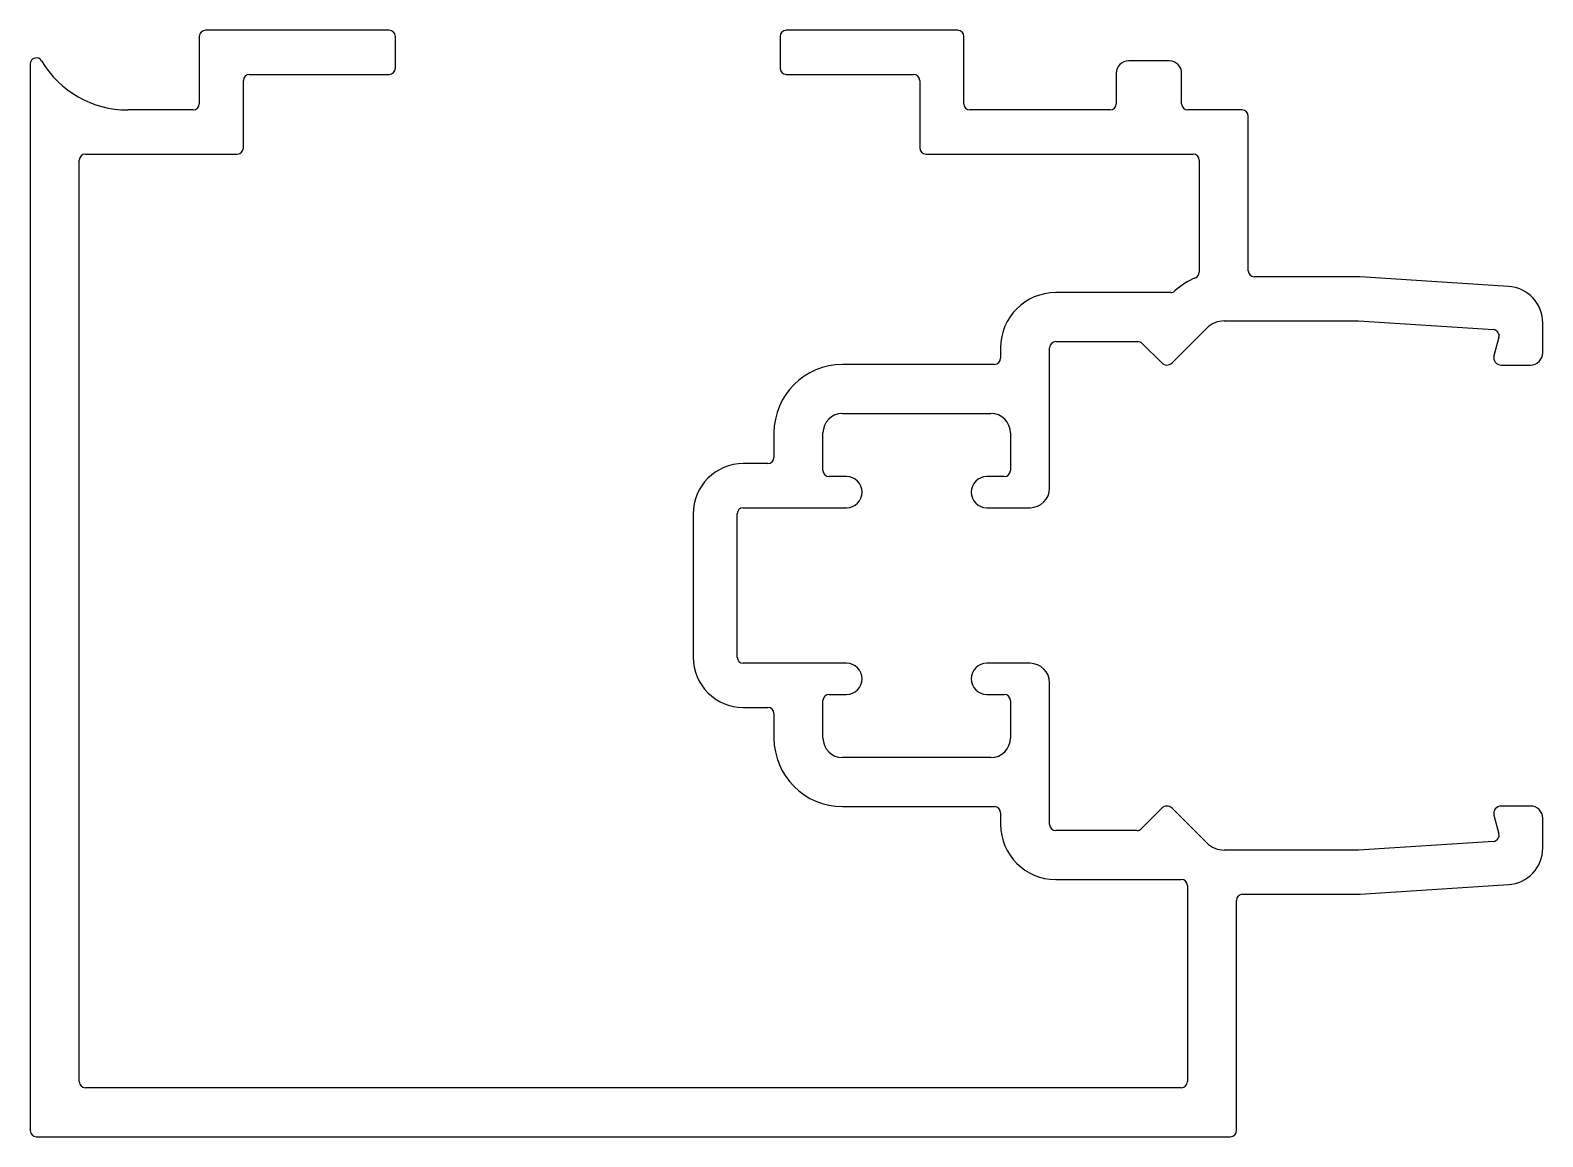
# Model space of a CAD drawing. Extents: x -36.8 to 24.9, y -23.3 to 21.8.
import ezdxf

# ---------------------------------------------------------------- set-up
doc = ezdxf.new("R2010")
doc.units = 0
doc.header["$MEASUREMENT"] = 0
doc.layers.get('0').update_dxf_attribs({"linetype": 'CONTINUOUS'})

msp = doc.modelspace()

# ---------------------------------------------------------------- linework, layer by layer
for p, q in [((-22.171, 21.834), (-29.671, 21.834)), ((1.029, 21.834), (-5.971, 21.834)), ((-29.921, 21.584), (-29.921, 18.83)), ((-21.921, 20.284), (-21.921, 21.584)), ((-6.221, 21.584), (-6.221, 20.284)), ((1.279, 18.83), (1.279, 21.584)), ((-36.821, 20.456), (-36.821, -23.08)), ((9.668, 20.58), (7.998, 20.58)), ((-28.121, 17.03), (-28.121, 19.784)), ((-27.871, 20.034), (-22.171, 20.034)), ((-5.971, 20.034), (-0.771, 20.034)), ((-0.521, 19.784), (-0.521, 17.03)), ((7.498, 20.08), (7.498, 18.83)), ((10.168, 18.83), (10.168, 20.08)), ((-30.171, 18.58), (-32.842, 18.58)), ((7.248, 18.58), (1.529, 18.58)), ((12.636, 18.58), (10.418, 18.58)), ((12.886, 12.02), (12.886, 18.33)), ((-34.571, 16.78), (-28.371, 16.78)), ((-0.271, 16.78), (10.636, 16.78)), ((-34.821, -21.08), (-34.821, 16.53)), ((10.886, 16.53), (10.886, 11.963)), ((17.431, 11.77), (13.136, 11.77)), ((23.502, 11.378), (17.447, 11.77)), ((9.72, 11.126), (5.03, 11.126)), ((11.904, 9.97), (17.381, 9.97)), ((17.381, 9.97), (22.891, 9.614)), ((24.905, 8.67), (24.905, 9.881)), ((9.778, 8.258), (11.197, 9.677)), ((23.116, 9.3), (22.915, 8.548)), ((2.78, 8.876), (2.78, 8.445)), ((4.78, 3.145), (4.78, 8.876)), ((5.03, 9.126), (8.382, 9.126)), ((8.559, 9.053), (9.354, 8.258)), ((2.53, 8.195), (-3.67, 8.195)), ((23.205, 8.17), (24.405, 8.17)), ((-3.67, 6.195), (2.38, 6.195)), ((-6.47, 5.395), (-6.47, 4.395)), ((-4.47, 3.865), (-4.47, 5.395)), ((3.18, 5.395), (3.18, 3.865)), ((-6.72, 4.145), (-7.72, 4.145)), ((-3.505, 3.615), (-4.22, 3.615)), ((2.93, 3.615), (2.215, 3.615)), ((-9.77, 2.095), (-9.77, -3.755)), ((-7.97, -3.755), (-7.97, 2.095)), ((-7.72, 2.345), (-4.22, 2.345)), ((-4.22, 2.345), (-3.505, 2.345)), ((2.215, 2.345), (3.98, 2.345)), ((-4.22, -4.005), (-7.72, -4.005)), ((-3.505, -4.005), (-4.22, -4.005)), ((3.98, -4.005), (2.215, -4.005)), ((4.78, -10.58), (4.78, -4.805)), ((-4.47, -7.055), (-4.47, -5.525)), ((-4.22, -5.275), (-3.505, -5.275)), ((2.215, -5.275), (2.93, -5.275)), ((3.18, -5.525), (3.18, -7.055)), ((-7.72, -5.805), (-6.72, -5.805)), ((-6.47, -6.055), (-6.47, -7.055)), ((2.38, -7.855), (-3.67, -7.855)), ((-3.67, -9.855), (2.53, -9.855)), ((24.405, -9.83), (23.205, -9.83)), ((2.78, -10.105), (2.78, -10.58)), ((9.354, -9.918), (8.515, -10.757)), ((11.197, -11.337), (9.778, -9.918)), ((22.915, -10.208), (23.116, -10.959)), ((24.905, -11.541), (24.905, -10.33)), ((8.338, -10.83), (5.03, -10.83)), ((17.381, -11.63), (11.904, -11.63)), ((22.891, -11.274), (17.381, -11.63)), ((5.03, -12.83), (10.155, -12.83)), ((10.405, -13.08), (10.405, -21.08)), ((12.655, -13.43), (17.431, -13.43)), ((17.447, -13.429), (23.502, -13.038)), ((12.405, -23.08), (12.405, -13.68)), ((10.155, -21.33), (-34.571, -21.33)), ((-36.571, -23.33), (12.166, -23.33))]:
    msp.add_line(p, q)
for centre, radius, start, end in [((-29.671, 21.584), 0.25, 90, 180), ((-22.171, 21.584), 0.25, 0, 90), ((-5.971, 21.584), 0.25, 90, 180), ((1.029, 21.584), 0.25, 0, 90), ((-36.571, 20.456), 0.25, 30.54786, 180), ((-32.847, 22.653), 4.074, 210.54786, 270.0659), ((7.998, 20.08), 0.5, 90, 180), ((9.668, 20.08), 0.5, 0, 90), ((-27.871, 19.784), 0.25, 90, 180), ((-22.171, 20.284), 0.25, 270, 0), ((-5.971, 20.284), 0.25, 180, 270), ((-0.771, 19.784), 0.25, 0, 90), ((-30.171, 18.83), 0.25, 270, 0), ((1.529, 18.83), 0.25, 180, 270), ((7.248, 18.83), 0.25, 270, 0), ((10.418, 18.83), 0.25, 180, 270), ((12.636, 18.33), 0.25, 0, 90), ((-34.571, 16.53), 0.25, 90, 180), ((-28.371, 17.03), 0.25, 270, 0), ((-0.271, 17.03), 0.25, 180, 270), ((10.636, 16.53), 0.25, 0, 90), ((11.904, 8.97), 3, 112.95879, 132.23446), ((10.636, 11.963), 0.25, 292.95879, 0), ((13.136, 12.02), 0.25, 180, 270), ((17.431, 11.52), 0.25, 86.3, 90), ((5.03, 8.876), 2.25, 90, 180), ((9.72, 11.376), 0.25, 270, 312.23446), ((23.405, 9.881), 1.5, 0, 86.3), ((11.904, 8.97), 1, 90, 135), ((22.875, 9.364), 0.25, 345, 86.3), ((5.03, 8.876), 0.25, 90, 180), ((8.382, 8.876), 0.25, 45, 90), ((24.405, 8.67), 0.5, 270, 0), ((-3.67, 5.395), 2.8, 90, 180), ((2.53, 8.445), 0.25, 270, 360), ((9.566, 8.47), 0.3, 225, 315), ((23.205, 8.47), 0.3, 165, 270), ((-3.67, 5.395), 0.8, 90, 180), ((2.38, 5.395), 0.8, 0, 90), ((-6.72, 4.395), 0.25, 270, 0), ((-7.72, 2.095), 2.05, 90, 180), ((-4.22, 3.865), 0.25, 180, 270), ((2.93, 3.865), 0.25, 270, 0), ((-3.505, 2.98), 0.635, 270, 90), ((2.215, 2.98), 0.635, 90, 270), ((3.98, 3.145), 0.8, 270, 0), ((-7.72, 2.095), 0.25, 90, 180), ((-7.72, -3.755), 2.05, 180, 270), ((-7.72, -3.755), 0.25, 180, 270), ((-3.505, -4.64), 0.635, 270, 90), ((2.215, -4.64), 0.635, 90, 270), ((3.98, -4.805), 0.8, 360, 90), ((-4.22, -5.525), 0.25, 90, 180), ((2.93, -5.525), 0.25, 360, 90), ((-6.72, -6.055), 0.25, 360, 90), ((-3.67, -7.055), 2.8, 180, 270), ((-3.67, -7.055), 0.8, 180, 270), ((2.38, -7.055), 0.8, 270, 360), ((2.53, -10.105), 0.25, 0, 90), ((9.566, -10.13), 0.3, 45, 135), ((23.205, -10.13), 0.3, 90, 195), ((24.405, -10.33), 0.5, 0, 90), ((5.03, -10.58), 2.25, 180, 270), ((5.03, -10.58), 0.25, 180, 270), ((8.338, -10.58), 0.25, 270, 315), ((22.875, -11.024), 0.25, 273.7, 15), ((11.904, -10.63), 1, 225, 270), ((23.405, -11.541), 1.5, 273.7, 360), ((10.155, -13.08), 0.25, 0, 90), ((12.655, -13.68), 0.25, 90, 180), ((17.431, -13.18), 0.25, 270, 273.7), ((-34.571, -21.08), 0.25, 180, 270), ((10.155, -21.08), 0.25, 270, 0), ((-36.571, -23.08), 0.25, 180, 270), ((12.155, -23.08), 0.25, 272.52745, 0)]:
    msp.add_arc(centre, radius, start, end)

doc.saveas('drawing.dxf')
